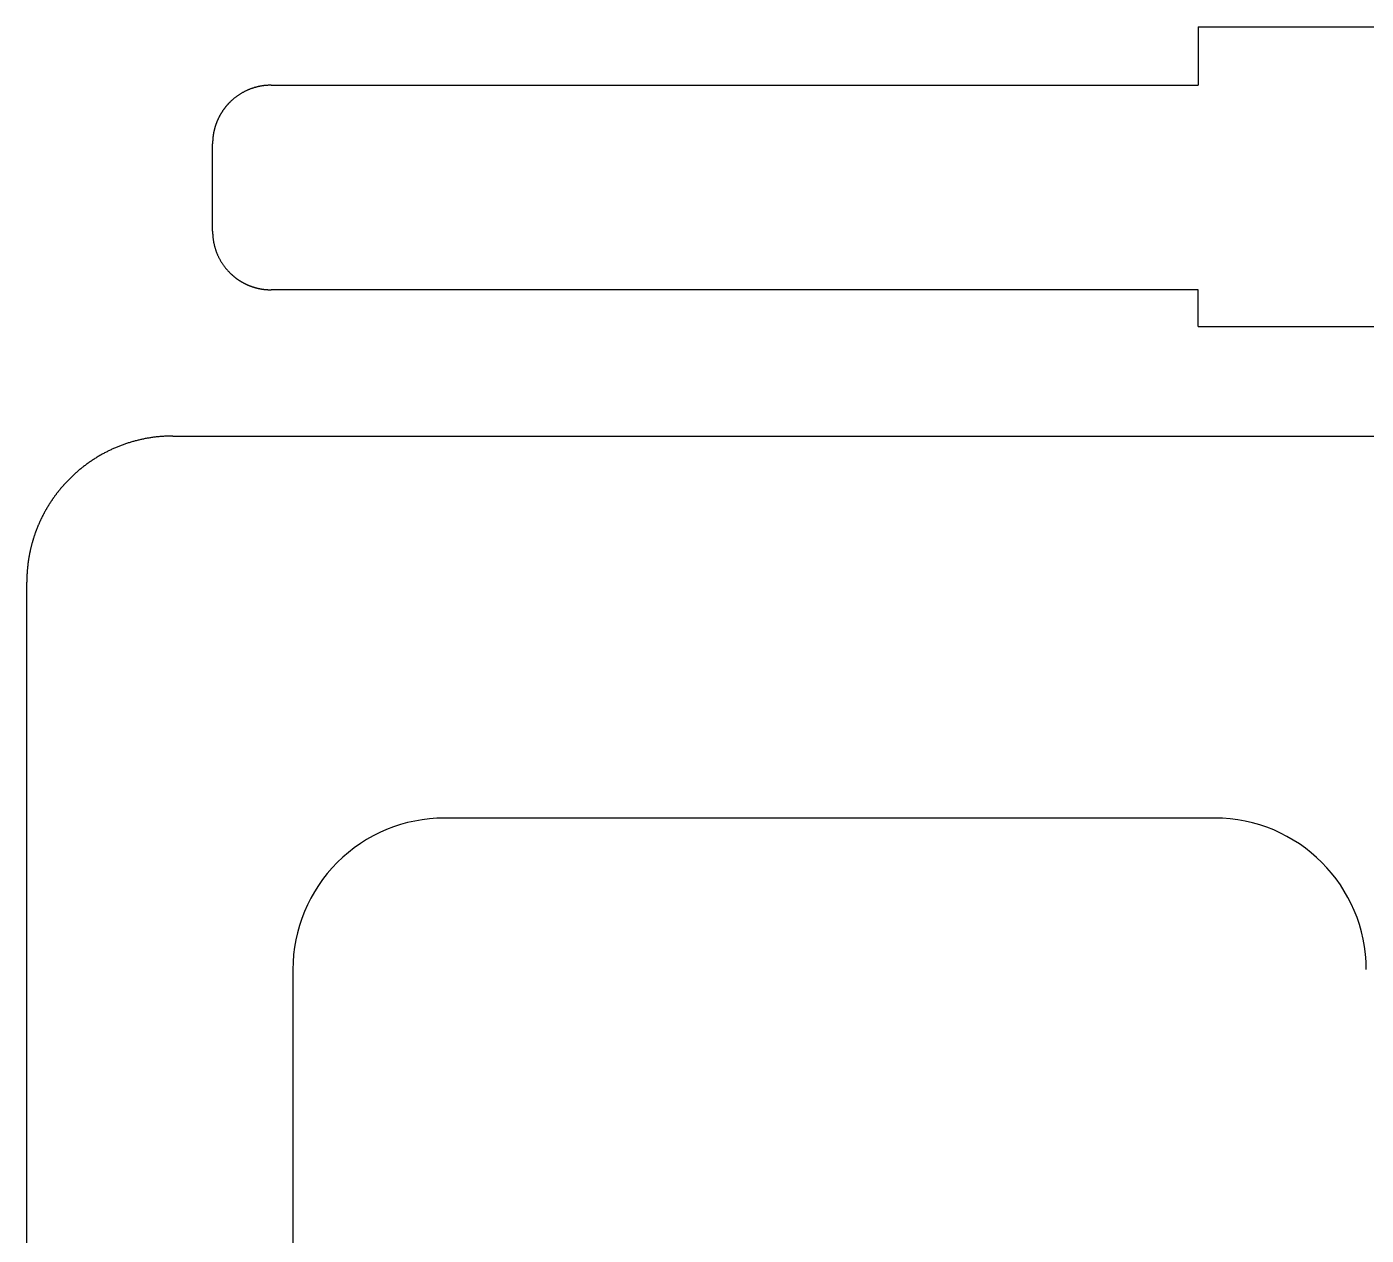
# Model space of a CAD drawing. Header units: millimetres. Extents: x -11 to 340, y -118 to 18.
# Drawn here: x -10.99 to 7.35, y 1.34 to 17.88 of the extents above; entities that cross this region are included whole.
import ezdxf

# ---------------------------------------------------------------- set-up
doc = ezdxf.new("R2010")
doc.units = ezdxf.units.MM
doc.header["$MEASUREMENT"] = 0
doc.layers.add('BLACK', color=7, linetype='CONTINUOUS')

msp = doc.modelspace()

# ---------------------------------------------------------------- linework, layer by layer
at = {"layer": 'BLACK', "linetype": 'Continuous'}
for p, q in [((5.05, 17.882529), (5.05, 17.082529)), ((5.05, 17.882529), (35.05, 17.882529)), ((-7.832644, 17.061585), (-7.840394, 17.059734)), ((-7.824875, 17.063358), (-7.832644, 17.061585)), ((-7.817087, 17.065054), (-7.824875, 17.063358)), ((-7.80928, 17.066672), (-7.817087, 17.065054)), ((-7.801455, 17.068212), (-7.80928, 17.066672)), ((-7.793612, 17.069674), (-7.801455, 17.068212)), ((-7.785753, 17.071058), (-7.793612, 17.069674)), ((-7.777877, 17.072364), (-7.785753, 17.071058)), ((-7.769985, 17.073591), (-7.777877, 17.072364)), ((-7.762078, 17.07474), (-7.769985, 17.073591)), ((-7.754155, 17.07581), (-7.762078, 17.07474)), ((-7.746218, 17.076802), (-7.754155, 17.07581)), ((-7.738267, 17.077715), (-7.746218, 17.076802)), ((-7.730303, 17.078549), (-7.738267, 17.077715)), ((-7.722325, 17.079304), (-7.730303, 17.078549)), ((-7.714334, 17.07998), (-7.722325, 17.079304)), ((-7.706331, 17.080576), (-7.714334, 17.07998)), ((-7.698316, 17.081094), (-7.706331, 17.080576)), ((-7.69029, 17.081532), (-7.698316, 17.081094)), ((-7.682253, 17.081891), (-7.69029, 17.081532)), ((-7.674204, 17.08217), (-7.682253, 17.081891)), ((-7.666146, 17.082369), (-7.674204, 17.08217)), ((-7.658078, 17.082489), (-7.666146, 17.082369)), ((-7.65, 17.082529), (-7.658078, 17.082489)), ((-7.65, 17.082529), (5.05, 17.082529)), ((-8.183166, 16.878974), (-8.189119, 16.873595)), ((-8.17716, 16.884292), (-8.183166, 16.878974)), ((-8.171102, 16.889551), (-8.17716, 16.884292)), ((-8.164993, 16.894747), (-8.171102, 16.889551)), ((-8.158832, 16.899882), (-8.164993, 16.894747)), ((-8.152622, 16.904955), (-8.158832, 16.899882)), ((-8.146362, 16.909965), (-8.152622, 16.904955)), ((-8.140054, 16.914911), (-8.146362, 16.909965)), ((-8.133698, 16.919793), (-8.140054, 16.914911)), ((-8.127294, 16.924611), (-8.133698, 16.919793)), ((-8.120844, 16.929364), (-8.127294, 16.924611)), ((-8.114347, 16.934051), (-8.120844, 16.929364)), ((-8.107806, 16.938673), (-8.114347, 16.934051)), ((-8.10122, 16.943227), (-8.107806, 16.938673)), ((-8.094591, 16.947715), (-8.10122, 16.943227)), ((-8.087918, 16.952136), (-8.094591, 16.947715)), ((-8.081203, 16.956489), (-8.087918, 16.952136)), ((-8.074447, 16.960773), (-8.081203, 16.956489)), ((-8.067649, 16.964989), (-8.074447, 16.960773)), ((-8.060812, 16.969135), (-8.067649, 16.964989)), ((-8.053935, 16.973212), (-8.060812, 16.969135)), ((-8.047019, 16.977219), (-8.053935, 16.973212)), ((-8.040065, 16.981156), (-8.047019, 16.977219)), ((-8.033073, 16.985022), (-8.040065, 16.981156)), ((-8.026045, 16.988817), (-8.033073, 16.985022)), ((-8.018981, 16.992541), (-8.026045, 16.988817)), ((-8.011882, 16.996192), (-8.018981, 16.992541)), ((-8.004748, 16.999772), (-8.011882, 16.996192)), ((-7.99758, 17.00328), (-8.004748, 16.999772)), ((-7.990379, 17.006714), (-7.99758, 17.00328)), ((-7.983146, 17.010076), (-7.990379, 17.006714)), ((-7.975881, 17.013364), (-7.983146, 17.010076)), ((-7.968584, 17.016579), (-7.975881, 17.013364)), ((-7.961257, 17.01972), (-7.968584, 17.016579)), ((-7.9539, 17.022786), (-7.961257, 17.01972)), ((-7.946514, 17.025779), (-7.9539, 17.022786)), ((-7.939099, 17.028696), (-7.946514, 17.025779)), ((-7.931657, 17.031539), (-7.939099, 17.028696)), ((-7.924187, 17.034307), (-7.931657, 17.031539)), ((-7.91669, 17.036999), (-7.924187, 17.034307)), ((-7.909168, 17.039616), (-7.91669, 17.036999)), ((-7.90162, 17.042157), (-7.909168, 17.039616)), ((-7.894047, 17.044622), (-7.90162, 17.042157)), ((-7.88645, 17.047011), (-7.894047, 17.044622)), ((-7.87883, 17.049323), (-7.88645, 17.047011)), ((-7.871186, 17.051559), (-7.87883, 17.049323)), ((-7.86352, 17.053718), (-7.871186, 17.051559)), ((-7.855833, 17.055801), (-7.86352, 17.053718)), ((-7.848124, 17.057806), (-7.855833, 17.055801)), ((-7.840394, 17.059734), (-7.848124, 17.057806)), ((-8.335992, 16.694364), (-8.338045, 16.690931)), ((-8.33392, 16.697788), (-8.335992, 16.694364)), ((-8.331832, 16.7012), (-8.33392, 16.697788)), ((-8.329726, 16.704604), (-8.331832, 16.7012)), ((-8.327603, 16.707996), (-8.329726, 16.704604)), ((-8.325462, 16.711379), (-8.327603, 16.707996)), ((-8.323305, 16.714751), (-8.325462, 16.711379)), ((-8.321131, 16.718113), (-8.323305, 16.714751)), ((-8.31894, 16.721464), (-8.321131, 16.718113)), ((-8.316731, 16.724805), (-8.31894, 16.721464)), ((-8.314506, 16.728134), (-8.316731, 16.724805)), ((-8.312264, 16.731453), (-8.314506, 16.728134)), ((-8.310006, 16.73476), (-8.312264, 16.731453)), ((-8.30773, 16.738058), (-8.310006, 16.73476)), ((-8.305438, 16.741343), (-8.30773, 16.738058)), ((-8.303129, 16.744618), (-8.305438, 16.741343)), ((-8.300804, 16.747881), (-8.303129, 16.744618)), ((-8.298462, 16.751133), (-8.300804, 16.747881)), ((-8.296104, 16.754373), (-8.298462, 16.751133)), ((-8.29373, 16.757602), (-8.296104, 16.754373)), ((-8.291339, 16.760819), (-8.29373, 16.757602)), ((-8.288932, 16.764025), (-8.291339, 16.760819)), ((-8.286509, 16.767218), (-8.288932, 16.764025)), ((-8.28407, 16.7704), (-8.286509, 16.767218)), ((-8.281615, 16.773569), (-8.28407, 16.7704)), ((-8.279144, 16.776727), (-8.281615, 16.773569)), ((-8.276657, 16.779873), (-8.279144, 16.776727)), ((-8.274154, 16.783006), (-8.276657, 16.779873)), ((-8.271636, 16.786127), (-8.274154, 16.783006)), ((-8.269101, 16.789235), (-8.271636, 16.786127)), ((-8.266552, 16.792331), (-8.269101, 16.789235)), ((-8.263986, 16.795415), (-8.266552, 16.792331)), ((-8.261406, 16.798485), (-8.263986, 16.795415)), ((-8.258809, 16.801543), (-8.261406, 16.798485)), ((-8.256198, 16.804588), (-8.258809, 16.801543)), ((-8.253571, 16.80762), (-8.256198, 16.804588)), ((-8.250929, 16.810639), (-8.253571, 16.80762)), ((-8.248272, 16.813645), (-8.250929, 16.810639)), ((-8.2456, 16.816638), (-8.248272, 16.813645)), ((-8.242913, 16.819617), (-8.2456, 16.816638)), ((-8.240211, 16.822583), (-8.242913, 16.819617)), ((-8.237494, 16.825536), (-8.240211, 16.822583)), ((-8.234763, 16.828475), (-8.237494, 16.825536)), ((-8.232016, 16.831401), (-8.234763, 16.828475)), ((-8.229256, 16.834312), (-8.232016, 16.831401)), ((-8.22648, 16.83721), (-8.229256, 16.834312)), ((-8.223691, 16.840095), (-8.22648, 16.83721)), ((-8.220887, 16.842965), (-8.223691, 16.840095)), ((-8.218069, 16.845821), (-8.220887, 16.842965)), ((-8.21239, 16.851491), (-8.218069, 16.845821)), ((-8.206654, 16.857104), (-8.21239, 16.851491)), ((-8.200864, 16.86266), (-8.206654, 16.857104)), ((-8.195018, 16.868157), (-8.200864, 16.86266)), ((-8.189119, 16.873595), (-8.195018, 16.868157)), ((-8.416509, 16.512314), (-8.417642, 16.508493)), ((-8.415356, 16.516131), (-8.416509, 16.512314)), ((-8.414184, 16.51994), (-8.415356, 16.516131)), ((-8.412993, 16.523746), (-8.414184, 16.51994)), ((-8.411783, 16.527543), (-8.412993, 16.523746)), ((-8.410553, 16.531336), (-8.411783, 16.527543)), ((-8.409305, 16.535121), (-8.410553, 16.531336)), ((-8.408038, 16.538902), (-8.409305, 16.535121)), ((-8.406752, 16.542674), (-8.408038, 16.538902)), ((-8.405446, 16.546442), (-8.406752, 16.542674)), ((-8.404122, 16.550201), (-8.405446, 16.546442)), ((-8.402779, 16.553956), (-8.404122, 16.550201)), ((-8.401417, 16.557703), (-8.402779, 16.553956)), ((-8.400036, 16.561444), (-8.401417, 16.557703)), ((-8.398636, 16.565177), (-8.400036, 16.561444)), ((-8.397218, 16.568905), (-8.398636, 16.565177)), ((-8.395781, 16.572624), (-8.397218, 16.568905)), ((-8.394324, 16.576338), (-8.395781, 16.572624)), ((-8.39285, 16.580042), (-8.394324, 16.576338)), ((-8.391356, 16.583742), (-8.39285, 16.580042)), ((-8.389844, 16.587432), (-8.391356, 16.583742)), ((-8.388313, 16.591117), (-8.389844, 16.587432)), ((-8.386764, 16.594793), (-8.388313, 16.591117)), ((-8.385196, 16.598462), (-8.386764, 16.594793)), ((-8.38361, 16.602123), (-8.385196, 16.598462)), ((-8.382005, 16.605777), (-8.38361, 16.602123)), ((-8.380382, 16.609422), (-8.382005, 16.605777)), ((-8.37874, 16.613061), (-8.380382, 16.609422)), ((-8.37708, 16.61669), (-8.37874, 16.613061)), ((-8.375402, 16.620313), (-8.37708, 16.61669)), ((-8.373705, 16.623926), (-8.375402, 16.620313)), ((-8.37199, 16.627532), (-8.373705, 16.623926)), ((-8.370257, 16.631129), (-8.37199, 16.627532)), ((-8.368505, 16.634719), (-8.370257, 16.631129)), ((-8.366736, 16.638298), (-8.368505, 16.634719)), ((-8.364948, 16.641871), (-8.366736, 16.638298)), ((-8.363143, 16.645434), (-8.364948, 16.641871)), ((-8.361319, 16.648989), (-8.363143, 16.645434)), ((-8.359478, 16.652534), (-8.361319, 16.648989)), ((-8.357618, 16.656071), (-8.359478, 16.652534)), ((-8.355741, 16.659599), (-8.357618, 16.656071)), ((-8.353845, 16.663118), (-8.355741, 16.659599)), ((-8.351932, 16.666627), (-8.353845, 16.663118)), ((-8.350001, 16.670128), (-8.351932, 16.666627)), ((-8.348052, 16.673619), (-8.350001, 16.670128)), ((-8.346086, 16.677101), (-8.348052, 16.673619)), ((-8.344102, 16.680572), (-8.346086, 16.677101)), ((-8.3421, 16.684036), (-8.344102, 16.680572)), ((-8.340082, 16.687488), (-8.3421, 16.684036)), ((-8.338045, 16.690931), (-8.340082, 16.687488)), ((-8.448751, 16.327611), (-8.448964, 16.32359)), ((-8.448518, 16.331625), (-8.448751, 16.327611)), ((-8.448265, 16.33564), (-8.448518, 16.331625)), ((-8.447992, 16.339649), (-8.448265, 16.33564)), ((-8.447699, 16.343657), (-8.447992, 16.339649)), ((-8.447387, 16.34766), (-8.447699, 16.343657)), ((-8.447054, 16.351663), (-8.447387, 16.34766)), ((-8.446702, 16.35566), (-8.447054, 16.351663)), ((-8.44633, 16.359656), (-8.446702, 16.35566)), ((-8.445938, 16.363646), (-8.44633, 16.359656)), ((-8.445526, 16.367635), (-8.445938, 16.363646)), ((-8.445095, 16.371619), (-8.445526, 16.367635)), ((-8.444644, 16.375602), (-8.445095, 16.371619)), ((-8.444173, 16.379578), (-8.444644, 16.375602)), ((-8.443682, 16.383554), (-8.444173, 16.379578)), ((-8.443172, 16.387524), (-8.443682, 16.383554)), ((-8.442642, 16.391492), (-8.443172, 16.387524)), ((-8.442092, 16.395454), (-8.442642, 16.391492)), ((-8.441522, 16.399415), (-8.442092, 16.395454)), ((-8.440933, 16.40337), (-8.441522, 16.399415)), ((-8.440324, 16.407323), (-8.440933, 16.40337)), ((-8.439696, 16.41127), (-8.440324, 16.407323)), ((-8.439047, 16.415215), (-8.439696, 16.41127)), ((-8.43838, 16.419153), (-8.439047, 16.415215)), ((-8.437692, 16.42309), (-8.43838, 16.419153)), ((-8.436985, 16.427021), (-8.437692, 16.42309)), ((-8.436258, 16.430949), (-8.436985, 16.427021)), ((-8.435513, 16.434871), (-8.436258, 16.430949)), ((-8.434747, 16.43879), (-8.435513, 16.434871)), ((-8.433962, 16.442703), (-8.434747, 16.43879)), ((-8.433157, 16.446614), (-8.433962, 16.442703)), ((-8.432333, 16.450518), (-8.433157, 16.446614)), ((-8.431489, 16.454419), (-8.432333, 16.450518)), ((-8.430626, 16.458313), (-8.431489, 16.454419)), ((-8.429743, 16.462205), (-8.430626, 16.458313)), ((-8.428841, 16.46609), (-8.429743, 16.462205)), ((-8.42792, 16.469972), (-8.428841, 16.46609)), ((-8.426979, 16.473846), (-8.42792, 16.469972)), ((-8.426019, 16.477718), (-8.426979, 16.473846)), ((-8.425039, 16.481583), (-8.426019, 16.477718)), ((-8.42404, 16.485444), (-8.425039, 16.481583)), ((-8.423022, 16.489298), (-8.42404, 16.485444)), ((-8.421985, 16.493149), (-8.423022, 16.489298)), ((-8.420928, 16.496992), (-8.421985, 16.493149)), ((-8.419852, 16.500832), (-8.420928, 16.496992)), ((-8.418757, 16.504664), (-8.419852, 16.500832)), ((-8.417642, 16.508493), (-8.418757, 16.504664)), ((-8.449986, 16.287302), (-8.45, 16.283257)), ((-8.45, 16.283257), (-8.45, 16.282529)), ((-8.45, 15.082529), (-8.45, 16.282529)), ((-8.449952, 16.291343), (-8.449986, 16.287302)), ((-8.449899, 16.295384), (-8.449952, 16.291343)), ((-8.449825, 16.29942), (-8.449899, 16.295384)), ((-8.449732, 16.303456), (-8.449825, 16.29942)), ((-8.449618, 16.307487), (-8.449732, 16.303456)), ((-8.449485, 16.311518), (-8.449618, 16.307487)), ((-8.449331, 16.315544), (-8.449485, 16.311518)), ((-8.449158, 16.31957), (-8.449331, 16.315544)), ((-8.448964, 16.32359), (-8.449158, 16.31957)), ((-8.45, 15.082529), (-8.44996, 15.074451)), ((-8.44996, 15.074451), (-8.44984, 15.066383)), ((-8.44984, 15.066383), (-8.449641, 15.058325)), ((-8.449641, 15.058325), (-8.449362, 15.050276)), ((-8.449362, 15.050276), (-8.449003, 15.042239)), ((-8.449003, 15.042239), (-8.448565, 15.034213)), ((-8.448565, 15.034213), (-8.448047, 15.026198)), ((-8.448047, 15.026198), (-8.447451, 15.018195)), ((-8.447451, 15.018195), (-8.446775, 15.010204)), ((-8.446775, 15.010204), (-8.44602, 15.002226)), ((-8.44602, 15.002226), (-8.445186, 14.994262)), ((-8.445186, 14.994262), (-8.444273, 14.986311)), ((-8.444273, 14.986311), (-8.443281, 14.978374)), ((-8.443281, 14.978374), (-8.442211, 14.970451)), ((-8.442211, 14.970451), (-8.441062, 14.962544)), ((-8.441062, 14.962544), (-8.439835, 14.954652)), ((-8.439835, 14.954652), (-8.438529, 14.946776)), ((-8.438529, 14.946776), (-8.437145, 14.938917)), ((-8.437145, 14.938917), (-8.435683, 14.931074)), ((-8.435683, 14.931074), (-8.434143, 14.923249)), ((-8.434143, 14.923249), (-8.432525, 14.915442)), ((-8.432525, 14.915442), (-8.430829, 14.907654)), ((-8.430829, 14.907654), (-8.429056, 14.899884)), ((-8.429056, 14.899884), (-8.427205, 14.892135)), ((-8.427205, 14.892135), (-8.425277, 14.884405)), ((-8.425277, 14.884405), (-8.423272, 14.876696)), ((-8.423272, 14.876696), (-8.421189, 14.869008)), ((-8.421189, 14.869008), (-8.41903, 14.861343)), ((-8.41903, 14.861343), (-8.416794, 14.853699)), ((-8.416794, 14.853699), (-8.414482, 14.846079)), ((-8.414482, 14.846079), (-8.412093, 14.838482)), ((-8.412093, 14.838482), (-8.409628, 14.830909)), ((-8.409628, 14.830909), (-8.407087, 14.823361)), ((-8.407087, 14.823361), (-8.40447, 14.815839)), ((-8.40447, 14.815839), (-8.401778, 14.808342)), ((-8.401778, 14.808342), (-8.39901, 14.800872)), ((-8.39901, 14.800872), (-8.396167, 14.79343)), ((-8.396167, 14.79343), (-8.39325, 14.786015)), ((-8.39325, 14.786015), (-8.390257, 14.778629)), ((-8.390257, 14.778629), (-8.387191, 14.771272)), ((-8.387191, 14.771272), (-8.38405, 14.763945)), ((-8.38405, 14.763945), (-8.380835, 14.756648)), ((-8.380835, 14.756648), (-8.377547, 14.749383)), ((-8.377547, 14.749383), (-8.374185, 14.74215)), ((-8.374185, 14.74215), (-8.370751, 14.734949)), ((-8.370751, 14.734949), (-8.367243, 14.727781)), ((-8.367243, 14.727781), (-8.363663, 14.720647)), ((-8.363663, 14.720647), (-8.360012, 14.713548)), ((-8.360012, 14.713548), (-8.356288, 14.706484)), ((-8.356288, 14.706484), (-8.352493, 14.699456)), ((-8.352493, 14.699456), (-8.348627, 14.692464)), ((-8.348627, 14.692464), (-8.34469, 14.68551)), ((-8.34469, 14.68551), (-8.340683, 14.678594)), ((-8.340683, 14.678594), (-8.336606, 14.671717)), ((-8.336606, 14.671717), (-8.33246, 14.66488)), ((-8.33246, 14.66488), (-8.328244, 14.658082)), ((-8.328244, 14.658082), (-8.32396, 14.651326)), ((-8.32396, 14.651326), (-8.319607, 14.644611)), ((-8.319607, 14.644611), (-8.315186, 14.637938)), ((-8.315186, 14.637938), (-8.310699, 14.631309)), ((-8.310699, 14.631309), (-8.306144, 14.624723)), ((-8.306144, 14.624723), (-8.301522, 14.618182)), ((-8.301522, 14.618182), (-8.296835, 14.611685)), ((-8.296835, 14.611685), (-8.292082, 14.605235)), ((-8.292082, 14.605235), (-8.287264, 14.598832)), ((-8.287264, 14.598832), (-8.282382, 14.592475)), ((-8.282382, 14.592475), (-8.277436, 14.586167)), ((-8.277436, 14.586167), (-8.272426, 14.579907)), ((-8.272426, 14.579907), (-8.267353, 14.573697)), ((-8.267353, 14.573697), (-8.262218, 14.567537)), ((-8.262218, 14.567537), (-8.257022, 14.561427)), ((-8.257022, 14.561427), (-8.251764, 14.555369)), ((-8.251764, 14.555369), (-8.246445, 14.549363)), ((-8.246445, 14.549363), (-8.241066, 14.54341)), ((-8.241066, 14.54341), (-8.235628, 14.537511)), ((-8.235628, 14.537511), (-8.230131, 14.531665)), ((-8.230131, 14.531665), (-8.224575, 14.525875)), ((-8.224575, 14.525875), (-8.218962, 14.52014)), ((-8.218962, 14.52014), (-8.213292, 14.514461)), ((-8.213292, 14.514461), (-8.210436, 14.511642)), ((-8.210436, 14.511642), (-8.207566, 14.508838)), ((-8.207566, 14.508838), (-8.204682, 14.506049)), ((-8.204682, 14.506049), (-8.201783, 14.503273)), ((-8.201783, 14.503273), (-8.198872, 14.500513)), ((-8.198872, 14.500513), (-8.195946, 14.497766)), ((-8.195946, 14.497766), (-8.193007, 14.495035)), ((-8.193007, 14.495035), (-8.190054, 14.492318)), ((-8.190054, 14.492318), (-8.187088, 14.489616)), ((-8.187088, 14.489616), (-8.184109, 14.486929)), ((-8.184109, 14.486929), (-8.181116, 14.484257)), ((-8.181116, 14.484257), (-8.17811, 14.4816)), ((-8.17811, 14.4816), (-8.175091, 14.478958)), ((-8.175091, 14.478958), (-8.172059, 14.476331)), ((-8.172059, 14.476331), (-8.169014, 14.47372)), ((-8.169014, 14.47372), (-8.165956, 14.471123)), ((-8.165956, 14.471123), (-8.162886, 14.468543)), ((-8.162886, 14.468543), (-8.159802, 14.465977)), ((-8.159802, 14.465977), (-8.156706, 14.463428)), ((-8.156706, 14.463428), (-8.153598, 14.460893)), ((-8.153598, 14.460893), (-8.150477, 14.458375)), ((-8.150477, 14.458375), (-8.147344, 14.455872)), ((-8.147344, 14.455872), (-8.144198, 14.453385)), ((-8.144198, 14.453385), (-8.141041, 14.450914)), ((-8.141041, 14.450914), (-8.137871, 14.448459)), ((-8.137871, 14.448459), (-8.134689, 14.44602)), ((-8.134689, 14.44602), (-8.131496, 14.443597)), ((-8.131496, 14.443597), (-8.12829, 14.44119)), ((-8.12829, 14.44119), (-8.125073, 14.438799)), ((-8.125073, 14.438799), (-8.121844, 14.436425)), ((-8.121844, 14.436425), (-8.118604, 14.434067)), ((-8.118604, 14.434067), (-8.115352, 14.431725)), ((-8.115352, 14.431725), (-8.112089, 14.4294)), ((-8.112089, 14.4294), (-8.108814, 14.427091)), ((-8.108814, 14.427091), (-8.105529, 14.424799)), ((-8.105529, 14.424799), (-8.102231, 14.422523)), ((-8.102231, 14.422523), (-8.098924, 14.420265)), ((-8.098924, 14.420265), (-8.095605, 14.418023)), ((-8.095605, 14.418023), (-8.092276, 14.415798)), ((-8.092276, 14.415798), (-8.088935, 14.413589)), ((-8.088935, 14.413589), (-8.085584, 14.411398)), ((-8.085584, 14.411398), (-8.082222, 14.409224)), ((-8.082222, 14.409224), (-8.07885, 14.407067)), ((-8.07885, 14.407067), (-8.075467, 14.404926)), ((-8.075467, 14.404926), (-8.072075, 14.402804)), ((-8.072075, 14.402804), (-8.068671, 14.400697)), ((-8.068671, 14.400697), (-8.065259, 14.398609)), ((-8.065259, 14.398609), (-8.061835, 14.396538)), ((-8.061835, 14.396538), (-8.058402, 14.394484)), ((-8.058402, 14.394484), (-8.054959, 14.392447)), ((-8.054959, 14.392447), (-8.051507, 14.390429)), ((-8.051507, 14.390429), (-8.048043, 14.388427)), ((-8.048043, 14.388427), (-8.044572, 14.386443)), ((-8.044572, 14.386443), (-8.04109, 14.384477)), ((-8.04109, 14.384477), (-8.037599, 14.382528)), ((-8.037599, 14.382528), (-8.034098, 14.380597)), ((-8.034098, 14.380597), (-8.030589, 14.378684)), ((-8.030589, 14.378684), (-8.02707, 14.376789)), ((-8.02707, 14.376789), (-8.023543, 14.374911)), ((-8.023543, 14.374911), (-8.020005, 14.373051)), ((-8.020005, 14.373051), (-8.01646, 14.37121)), ((-8.01646, 14.37121), (-8.012905, 14.369386)), ((-8.012905, 14.369386), (-8.009342, 14.367581)), ((-8.009342, 14.367581), (-8.005769, 14.365793)), ((-8.005769, 14.365793), (-8.00219, 14.364024)), ((-8.00219, 14.364024), (-7.9986, 14.362272)), ((-7.9986, 14.362272), (-7.995003, 14.360539)), ((-7.995003, 14.360539), (-7.991397, 14.358824)), ((-7.991397, 14.358824), (-7.987784, 14.357127)), ((-7.987784, 14.357127), (-7.984161, 14.355449)), ((-7.984161, 14.355449), (-7.980532, 14.353789)), ((-7.980532, 14.353789), (-7.976893, 14.352147)), ((-7.976893, 14.352147), (-7.973248, 14.350524)), ((-7.973248, 14.350524), (-7.969594, 14.348919)), ((-7.969594, 14.348919), (-7.965933, 14.347333)), ((-7.965933, 14.347333), (-7.962264, 14.345765)), ((-7.962264, 14.345765), (-7.958588, 14.344216)), ((-7.958588, 14.344216), (-7.954903, 14.342685)), ((-7.954903, 14.342685), (-7.951213, 14.341173)), ((-7.951213, 14.341173), (-7.947513, 14.339679)), ((-7.947513, 14.339679), (-7.943809, 14.338205)), ((-7.943809, 14.338205), (-7.940095, 14.336748)), ((-7.940095, 14.336748), (-7.936376, 14.335311)), ((-7.936376, 14.335311), (-7.932648, 14.333893)), ((-7.932648, 14.333893), (-7.928915, 14.332493)), ((-7.928915, 14.332493), (-7.925174, 14.331112)), ((-7.925174, 14.331112), (-7.921427, 14.32975)), ((-7.921427, 14.32975), (-7.917672, 14.328407)), ((-7.917672, 14.328407), (-7.913913, 14.327083)), ((-7.913913, 14.327083), (-7.910145, 14.325777)), ((-7.910145, 14.325777), (-7.906373, 14.324491)), ((-7.906373, 14.324491), (-7.902592, 14.323224)), ((-7.902592, 14.323224), (-7.898807, 14.321976)), ((-7.898807, 14.321976), (-7.895014, 14.320746)), ((-7.895014, 14.320746), (-7.891217, 14.319536)), ((-7.891217, 14.319536), (-7.887411, 14.318345)), ((-7.887411, 14.318345), (-7.883602, 14.317173)), ((-7.883602, 14.317173), (-7.879785, 14.31602)), ((-7.879785, 14.31602), (-7.875964, 14.314887)), ((-7.875964, 14.314887), (-7.872135, 14.313772)), ((-7.872135, 14.313772), (-7.868303, 14.312677)), ((-7.868303, 14.312677), (-7.864463, 14.311601)), ((-7.864463, 14.311601), (-7.86062, 14.310544)), ((-7.86062, 14.310544), (-7.856769, 14.309507)), ((-7.856769, 14.309507), (-7.852915, 14.308489)), ((-7.852915, 14.308489), (-7.849054, 14.30749)), ((-7.849054, 14.30749), (-7.845189, 14.30651)), ((-7.845189, 14.30651), (-7.841317, 14.30555)), ((-7.841317, 14.30555), (-7.837443, 14.304609)), ((-7.837443, 14.304609), (-7.833561, 14.303688)), ((-7.833561, 14.303688), (-7.829676, 14.302786)), ((-7.829676, 14.302786), (-7.825784, 14.301903)), ((-7.825784, 14.301903), (-7.82189, 14.30104)), ((-7.82189, 14.30104), (-7.817988, 14.300196)), ((-7.817988, 14.300196), (-7.814085, 14.299372)), ((-7.814085, 14.299372), (-7.810174, 14.298567)), ((-7.810174, 14.298567), (-7.806261, 14.297782)), ((-7.806261, 14.297782), (-7.802342, 14.297016)), ((-7.802342, 14.297016), (-7.79842, 14.296271)), ((-7.79842, 14.296271), (-7.794492, 14.295544)), ((-7.794492, 14.295544), (-7.790561, 14.294837)), ((-7.790561, 14.294837), (-7.786624, 14.294149)), ((-7.786624, 14.294149), (-7.782686, 14.293482)), ((-7.782686, 14.293482), (-7.778741, 14.292833)), ((-7.778741, 14.292833), (-7.774794, 14.292205)), ((-7.774794, 14.292205), (-7.770841, 14.291596)), ((-7.770841, 14.291596), (-7.766886, 14.291007)), ((-7.766886, 14.291007), (-7.762925, 14.290437)), ((-7.762925, 14.290437), (-7.758963, 14.289887)), ((-7.758963, 14.289887), (-7.754995, 14.289357)), ((-7.754995, 14.289357), (-7.751025, 14.288847)), ((-7.751025, 14.288847), (-7.747049, 14.288356)), ((-7.747049, 14.288356), (-7.743073, 14.287885)), ((-7.743073, 14.287885), (-7.73909, 14.287434)), ((-7.73909, 14.287434), (-7.735106, 14.287003)), ((-7.735106, 14.287003), (-7.731117, 14.286591)), ((-7.731117, 14.286591), (-7.727127, 14.286199)), ((-7.727127, 14.286199), (-7.723131, 14.285827)), ((-7.723131, 14.285827), (-7.719134, 14.285475)), ((-7.719134, 14.285475), (-7.715131, 14.285142)), ((-7.715131, 14.285142), (-7.711128, 14.28483)), ((-7.711128, 14.28483), (-7.70712, 14.284537)), ((-7.70712, 14.284537), (-7.703111, 14.284264)), ((-7.703111, 14.284264), (-7.699096, 14.284011)), ((-7.699096, 14.284011), (-7.695081, 14.283778)), ((-7.695081, 14.283778), (-7.691061, 14.283565)), ((-7.691061, 14.283565), (-7.687041, 14.283371)), ((-7.687041, 14.283371), (-7.683015, 14.283198)), ((-7.683015, 14.283198), (-7.678989, 14.283044)), ((-7.678989, 14.283044), (-7.674958, 14.282911)), ((-7.674958, 14.282911), (-7.670927, 14.282797)), ((-7.670927, 14.282797), (-7.666891, 14.282704)), ((-7.666891, 14.282704), (-7.662855, 14.28263)), ((-7.662855, 14.28263), (-7.658814, 14.282577)), ((-7.658814, 14.282577), (-7.654773, 14.282543)), ((-7.654773, 14.282543), (-7.650728, 14.282529)), ((-7.650728, 14.282529), (-7.65, 14.282529)), ((5.05, 14.282529), (-7.65, 14.282529)), ((5.05, 13.78), (5.05, 14.282529)), ((5.05, 13.78), (11.8, 13.78)), ((-9.805168, 12.109106), (-9.816679, 12.103956)), ((-9.793626, 12.114182), (-9.805168, 12.109106)), ((-9.782053, 12.119185), (-9.793626, 12.114182)), ((-9.77045, 12.124113), (-9.782053, 12.119185)), ((-9.758817, 12.128967), (-9.77045, 12.124113)), ((-9.747155, 12.133747), (-9.758817, 12.128967)), ((-9.735464, 12.138452), (-9.747155, 12.133747)), ((-9.723744, 12.143083), (-9.735464, 12.138452)), ((-9.711996, 12.147639), (-9.723744, 12.143083)), ((-9.700221, 12.152119), (-9.711996, 12.147639)), ((-9.688418, 12.156525), (-9.700221, 12.152119)), ((-9.676588, 12.160855), (-9.688418, 12.156525)), ((-9.664731, 12.16511), (-9.676588, 12.160855)), ((-9.652849, 12.16929), (-9.664731, 12.16511)), ((-9.64094, 12.173393), (-9.652849, 12.16929)), ((-9.629007, 12.177421), (-9.64094, 12.173393)), ((-9.617048, 12.181373), (-9.629007, 12.177421)), ((-9.605065, 12.185249), (-9.617048, 12.181373)), ((-9.593058, 12.189049), (-9.605065, 12.185249)), ((-9.581026, 12.192772), (-9.593058, 12.189049)), ((-9.568972, 12.196419), (-9.581026, 12.192772)), ((-9.556894, 12.199989), (-9.568972, 12.196419)), ((-9.544793, 12.203483), (-9.556894, 12.199989)), ((-9.532671, 12.2069), (-9.544793, 12.203483)), ((-9.520526, 12.21024), (-9.532671, 12.2069)), ((-9.50836, 12.213503), (-9.520526, 12.21024)), ((-9.496172, 12.216689), (-9.50836, 12.213503)), ((-9.483964, 12.219798), (-9.496172, 12.216689)), ((-9.471734, 12.22283), (-9.483964, 12.219798)), ((-9.459485, 12.225784), (-9.471734, 12.22283)), ((-9.447216, 12.228661), (-9.459485, 12.225784)), ((-9.434928, 12.23146), (-9.447216, 12.228661)), ((-9.42262, 12.234182), (-9.434928, 12.23146)), ((-9.410294, 12.236826), (-9.42262, 12.234182)), ((-9.397949, 12.239392), (-9.410294, 12.236826)), ((-9.385586, 12.24188), (-9.397949, 12.239392)), ((-9.373205, 12.24429), (-9.385586, 12.24188)), ((-9.360806, 12.246623), (-9.373205, 12.24429)), ((-9.348391, 12.248877), (-9.360806, 12.246623)), ((-9.335958, 12.251053), (-9.348391, 12.248877)), ((-9.323509, 12.25315), (-9.335958, 12.251053)), ((-9.311044, 12.25517), (-9.323509, 12.25315)), ((-9.298563, 12.257111), (-9.311044, 12.25517)), ((-9.286067, 12.258973), (-9.298563, 12.257111)), ((-9.273555, 12.260757), (-9.286067, 12.258973)), ((-9.261028, 12.262462), (-9.273555, 12.260757)), ((-9.248486, 12.264089), (-9.261028, 12.262462)), ((-9.23593, 12.265637), (-9.248486, 12.264089)), ((-9.22336, 12.267106), (-9.23593, 12.265637)), ((-9.210776, 12.268496), (-9.22336, 12.267106)), ((-9.198179, 12.269807), (-9.210776, 12.268496)), ((-9.185568, 12.271039), (-9.198179, 12.269807)), ((-9.172944, 12.272192), (-9.185568, 12.271039)), ((-9.160308, 12.273266), (-9.172944, 12.272192)), ((-9.147659, 12.274261), (-9.160308, 12.273266)), ((-9.134998, 12.275176), (-9.147659, 12.274261)), ((-9.122325, 12.276013), (-9.134998, 12.275176)), ((-9.109641, 12.276769), (-9.122325, 12.276013)), ((-9.096945, 12.277447), (-9.109641, 12.276769)), ((-9.084238, 12.278045), (-9.096945, 12.277447)), ((-9.07152, 12.278563), (-9.084238, 12.278045)), ((-9.058792, 12.279002), (-9.07152, 12.278563)), ((-9.046053, 12.279361), (-9.058792, 12.279002)), ((-9.033304, 12.279641), (-9.046053, 12.279361)), ((-9.020546, 12.27984), (-9.033304, 12.279641)), ((-9.007778, 12.27996), (-9.020546, 12.27984)), ((-8.995, 12.28), (-9.007778, 12.27996)), ((-8.995, 12.28), (11.8, 12.28)), ((-10.124618, 11.930673), (-10.135039, 11.92348)), ((-10.114154, 11.937799), (-10.124618, 11.930673)), ((-10.103647, 11.944858), (-10.114154, 11.937799)), ((-10.093096, 11.95185), (-10.103647, 11.944858)), ((-10.082503, 11.958774), (-10.093096, 11.95185)), ((-10.071868, 11.96563), (-10.082503, 11.958774)), ((-10.061191, 11.972417), (-10.071868, 11.96563)), ((-10.050473, 11.979136), (-10.061191, 11.972417)), ((-10.039715, 11.985787), (-10.050473, 11.979136)), ((-10.028916, 11.992368), (-10.039715, 11.985787)), ((-10.018077, 11.998879), (-10.028916, 11.992368)), ((-10.007199, 12.005321), (-10.018077, 11.998879)), ((-9.996282, 12.011693), (-10.007199, 12.005321)), ((-9.985326, 12.017995), (-9.996282, 12.011693)), ((-9.974333, 12.024227), (-9.985326, 12.017995)), ((-9.963302, 12.030388), (-9.974333, 12.024227)), ((-9.952234, 12.036478), (-9.963302, 12.030388)), ((-9.941129, 12.042498), (-9.952234, 12.036478)), ((-9.929988, 12.048445), (-9.941129, 12.042498)), ((-9.918811, 12.054322), (-9.929988, 12.048445)), ((-9.907598, 12.060126), (-9.918811, 12.054322)), ((-9.896351, 12.065859), (-9.907598, 12.060126)), ((-9.885069, 12.07152), (-9.896351, 12.065859)), ((-9.873754, 12.077108), (-9.885069, 12.07152)), ((-9.862404, 12.082623), (-9.873754, 12.077108)), ((-9.851022, 12.088066), (-9.862404, 12.082623)), ((-9.839606, 12.093436), (-9.851022, 12.088066)), ((-9.828158, 12.098733), (-9.839606, 12.093436)), ((-9.816679, 12.103956), (-9.828158, 12.098733)), ((-10.352286, 11.74895), (-10.361575, 11.740308)), ((-10.342943, 11.757532), (-10.352286, 11.74895)), ((-10.333547, 11.766055), (-10.342943, 11.757532)), ((-10.324097, 11.774519), (-10.333547, 11.766055)), ((-10.314594, 11.782922), (-10.324097, 11.774519)), ((-10.30504, 11.791264), (-10.314594, 11.782922)), ((-10.295433, 11.799546), (-10.30504, 11.791264)), ((-10.285776, 11.807766), (-10.295433, 11.799546)), ((-10.276067, 11.815925), (-10.285776, 11.807766)), ((-10.266307, 11.824022), (-10.276067, 11.815925)), ((-10.256498, 11.832056), (-10.266307, 11.824022)), ((-10.246639, 11.840028), (-10.256498, 11.832056)), ((-10.236731, 11.847936), (-10.246639, 11.840028)), ((-10.226774, 11.855781), (-10.236731, 11.847936)), ((-10.216768, 11.863562), (-10.226774, 11.855781)), ((-10.206715, 11.87128), (-10.216768, 11.863562)), ((-10.196614, 11.878933), (-10.206715, 11.87128)), ((-10.186467, 11.886521), (-10.196614, 11.878933)), ((-10.176272, 11.894044), (-10.186467, 11.886521)), ((-10.166032, 11.901502), (-10.176272, 11.894044)), ((-10.155746, 11.908894), (-10.166032, 11.901502)), ((-10.145415, 11.91622), (-10.155746, 11.908894)), ((-10.135039, 11.92348), (-10.145415, 11.91622)), ((-10.531348, 11.56056), (-10.535403, 11.555684)), ((-10.527277, 11.565423), (-10.531348, 11.56056)), ((-10.523191, 11.570273), (-10.527277, 11.565423)), ((-10.51909, 11.57511), (-10.523191, 11.570273)), ((-10.514973, 11.579935), (-10.51909, 11.57511)), ((-10.510841, 11.584747), (-10.514973, 11.579935)), ((-10.506693, 11.589546), (-10.510841, 11.584747)), ((-10.502531, 11.594331), (-10.506693, 11.589546)), ((-10.498353, 11.599104), (-10.502531, 11.594331)), ((-10.49416, 11.603864), (-10.498353, 11.599104)), ((-10.489952, 11.60861), (-10.49416, 11.603864)), ((-10.485729, 11.613344), (-10.489952, 11.60861)), ((-10.48149, 11.618064), (-10.485729, 11.613344)), ((-10.477237, 11.62277), (-10.48149, 11.618064)), ((-10.472969, 11.627464), (-10.477237, 11.62277)), ((-10.468687, 11.632144), (-10.472969, 11.627464)), ((-10.464389, 11.636811), (-10.468687, 11.632144)), ((-10.460077, 11.641463), (-10.464389, 11.636811)), ((-10.45575, 11.646103), (-10.460077, 11.641463)), ((-10.451408, 11.650729), (-10.45575, 11.646103)), ((-10.447052, 11.655341), (-10.451408, 11.650729)), ((-10.442681, 11.65994), (-10.447052, 11.655341)), ((-10.438296, 11.664524), (-10.442681, 11.65994)), ((-10.433896, 11.669095), (-10.438296, 11.664524)), ((-10.429482, 11.673652), (-10.433896, 11.669095)), ((-10.425054, 11.678195), (-10.429482, 11.673652)), ((-10.420611, 11.682724), (-10.425054, 11.678195)), ((-10.416154, 11.687239), (-10.420611, 11.682724)), ((-10.411682, 11.69174), (-10.416154, 11.687239)), ((-10.407197, 11.696227), (-10.411682, 11.69174)), ((-10.398184, 11.705158), (-10.407197, 11.696227)), ((-10.389115, 11.714032), (-10.398184, 11.705158)), ((-10.37999, 11.722849), (-10.389115, 11.714032)), ((-10.37081, 11.731608), (-10.37999, 11.722849)), ((-10.361575, 11.740308), (-10.37081, 11.731608)), ((-10.667247, 11.377492), (-10.670718, 11.372197)), ((-10.663761, 11.382775), (-10.667247, 11.377492)), ((-10.660257, 11.388049), (-10.663761, 11.382775)), ((-10.656737, 11.393311), (-10.660257, 11.388049)), ((-10.653199, 11.398563), (-10.656737, 11.393311)), ((-10.649645, 11.403803), (-10.653199, 11.398563)), ((-10.646074, 11.409033), (-10.649645, 11.403803)), ((-10.642487, 11.414252), (-10.646074, 11.409033)), ((-10.638882, 11.41946), (-10.642487, 11.414252)), ((-10.635261, 11.424656), (-10.638882, 11.41946)), ((-10.631623, 11.429842), (-10.635261, 11.424656)), ((-10.62797, 11.435015), (-10.631623, 11.429842)), ((-10.624299, 11.440179), (-10.62797, 11.435015)), ((-10.620612, 11.44533), (-10.624299, 11.440179)), ((-10.616908, 11.45047), (-10.620612, 11.44533)), ((-10.613188, 11.455599), (-10.616908, 11.45047)), ((-10.609451, 11.460716), (-10.613188, 11.455599)), ((-10.605699, 11.465822), (-10.609451, 11.460716)), ((-10.60193, 11.470916), (-10.605699, 11.465822)), ((-10.598145, 11.475998), (-10.60193, 11.470916)), ((-10.594343, 11.481069), (-10.598145, 11.475998)), ((-10.590525, 11.486128), (-10.594343, 11.481069)), ((-10.586691, 11.491175), (-10.590525, 11.486128)), ((-10.582842, 11.49621), (-10.586691, 11.491175)), ((-10.578976, 11.501233), (-10.582842, 11.49621)), ((-10.575094, 11.506244), (-10.578976, 11.501233)), ((-10.571196, 11.511244), (-10.575094, 11.506244)), ((-10.567282, 11.51623), (-10.571196, 11.511244)), ((-10.563352, 11.521206), (-10.567282, 11.51623)), ((-10.559407, 11.526168), (-10.563352, 11.521206)), ((-10.555445, 11.531119), (-10.559407, 11.526168)), ((-10.551468, 11.536056), (-10.555445, 11.531119)), ((-10.547475, 11.540982), (-10.551468, 11.536056)), ((-10.543467, 11.545895), (-10.547475, 11.540982)), ((-10.539443, 11.550796), (-10.543467, 11.545895)), ((-10.535403, 11.555684), (-10.539443, 11.550796)), ((-10.775502, 11.191868), (-10.778377, 11.186243)), ((-10.772609, 11.197482), (-10.775502, 11.191868)), ((-10.769698, 11.203088), (-10.772609, 11.197482)), ((-10.76677, 11.208685), (-10.769698, 11.203088)), ((-10.763824, 11.214273), (-10.76677, 11.208685)), ((-10.76086, 11.219852), (-10.763824, 11.214273)), ((-10.757877, 11.225423), (-10.76086, 11.219852)), ((-10.754878, 11.230983), (-10.757877, 11.225423)), ((-10.751859, 11.236536), (-10.754878, 11.230983)), ((-10.748824, 11.242078), (-10.751859, 11.236536)), ((-10.745771, 11.247612), (-10.748824, 11.242078)), ((-10.7427, 11.253135), (-10.745771, 11.247612)), ((-10.739611, 11.258651), (-10.7427, 11.253135)), ((-10.736505, 11.264155), (-10.739611, 11.258651)), ((-10.73338, 11.269652), (-10.736505, 11.264155)), ((-10.730239, 11.275138), (-10.73338, 11.269652)), ((-10.72708, 11.280615), (-10.730239, 11.275138)), ((-10.723903, 11.286081), (-10.72708, 11.280615)), ((-10.720709, 11.291539), (-10.723903, 11.286081)), ((-10.717498, 11.296986), (-10.720709, 11.291539)), ((-10.714268, 11.302425), (-10.717498, 11.296986)), ((-10.711022, 11.307852), (-10.714268, 11.302425)), ((-10.707758, 11.313271), (-10.711022, 11.307852)), ((-10.704477, 11.318678), (-10.707758, 11.313271)), ((-10.701178, 11.324077), (-10.704477, 11.318678)), ((-10.697862, 11.329464), (-10.701178, 11.324077)), ((-10.694529, 11.334842), (-10.697862, 11.329464)), ((-10.691179, 11.340209), (-10.694529, 11.334842)), ((-10.687811, 11.345567), (-10.691179, 11.340209)), ((-10.684427, 11.350914), (-10.687811, 11.345567)), ((-10.681025, 11.356251), (-10.684427, 11.350914)), ((-10.677606, 11.361576), (-10.681025, 11.356251)), ((-10.67417, 11.366893), (-10.677606, 11.361576)), ((-10.670718, 11.372197), (-10.67417, 11.366893)), ((-10.858426, 11.007866), (-10.860713, 11.001989)), ((-10.856122, 11.013733), (-10.858426, 11.007866)), ((-10.853798, 11.019595), (-10.856122, 11.013733)), ((-10.851457, 11.025449), (-10.853798, 11.019595)), ((-10.849095, 11.031296), (-10.851457, 11.025449)), ((-10.846716, 11.037135), (-10.849095, 11.031296)), ((-10.844318, 11.042968), (-10.846716, 11.037135)), ((-10.841902, 11.048792), (-10.844318, 11.042968)), ((-10.839466, 11.054611), (-10.841902, 11.048792)), ((-10.837013, 11.06042), (-10.839466, 11.054611)), ((-10.83454, 11.066223), (-10.837013, 11.06042)), ((-10.83205, 11.072017), (-10.83454, 11.066223)), ((-10.82954, 11.077805), (-10.83205, 11.072017)), ((-10.827012, 11.083584), (-10.82954, 11.077805)), ((-10.824466, 11.089357), (-10.827012, 11.083584)), ((-10.821901, 11.09512), (-10.824466, 11.089357)), ((-10.819318, 11.100877), (-10.821901, 11.09512)), ((-10.816716, 11.106625), (-10.819318, 11.100877)), ((-10.814096, 11.112366), (-10.816716, 11.106625)), ((-10.811458, 11.118098), (-10.814096, 11.112366)), ((-10.808801, 11.123823), (-10.811458, 11.118098)), ((-10.806127, 11.129538), (-10.808801, 11.123823)), ((-10.803433, 11.135247), (-10.806127, 11.129538)), ((-10.800722, 11.140946), (-10.803433, 11.135247)), ((-10.797992, 11.146639), (-10.800722, 11.140946)), ((-10.795245, 11.152321), (-10.797992, 11.146639)), ((-10.792478, 11.157997), (-10.795245, 11.152321)), ((-10.789694, 11.163663), (-10.792478, 11.157997)), ((-10.786892, 11.169322), (-10.789694, 11.163663)), ((-10.784072, 11.17497), (-10.786892, 11.169322)), ((-10.781233, 11.180612), (-10.784072, 11.17497)), ((-10.778377, 11.186243), (-10.781233, 11.180612)), ((-10.918778, 10.828759), (-10.920494, 10.822694)), ((-10.917043, 10.834816), (-10.918778, 10.828759)), ((-10.915288, 10.84087), (-10.917043, 10.834816)), ((-10.913515, 10.846916), (-10.915288, 10.84087)), ((-10.911721, 10.852959), (-10.913515, 10.846916)), ((-10.90991, 10.858993), (-10.911721, 10.852959)), ((-10.908078, 10.865024), (-10.90991, 10.858993)), ((-10.906228, 10.871047), (-10.908078, 10.865024)), ((-10.904359, 10.877066), (-10.906228, 10.871047)), ((-10.90247, 10.883077), (-10.904359, 10.877066)), ((-10.900562, 10.889084), (-10.90247, 10.883077)), ((-10.898636, 10.895083), (-10.900562, 10.889084)), ((-10.89669, 10.901078), (-10.898636, 10.895083)), ((-10.894726, 10.907065), (-10.89669, 10.901078)), ((-10.892741, 10.913047), (-10.894726, 10.907065)), ((-10.890739, 10.919021), (-10.892741, 10.913047)), ((-10.888717, 10.924991), (-10.890739, 10.919021)), ((-10.886676, 10.930953), (-10.888717, 10.924991)), ((-10.884616, 10.93691), (-10.886676, 10.930953)), ((-10.882538, 10.942858), (-10.884616, 10.93691)), ((-10.88044, 10.948803), (-10.882538, 10.942858)), ((-10.878324, 10.954738), (-10.88044, 10.948803)), ((-10.876188, 10.960669), (-10.878324, 10.954738)), ((-10.874034, 10.966592), (-10.876188, 10.960669)), ((-10.87186, 10.972509), (-10.874034, 10.966592)), ((-10.869669, 10.978418), (-10.87186, 10.972509)), ((-10.867458, 10.984322), (-10.869669, 10.978418)), ((-10.865228, 10.990218), (-10.867458, 10.984322)), ((-10.862979, 10.996108), (-10.865228, 10.990218)), ((-10.860713, 11.001989), (-10.862979, 10.996108)), ((-10.961844, 10.644605), (-10.962978, 10.638393)), ((-10.960691, 10.650811), (-10.961844, 10.644605)), ((-10.959518, 10.657015), (-10.960691, 10.650811)), ((-10.958325, 10.663212), (-10.959518, 10.657015)), ((-10.957113, 10.669407), (-10.958325, 10.663212)), ((-10.955882, 10.675595), (-10.957113, 10.669407)), ((-10.95463, 10.681781), (-10.955882, 10.675595)), ((-10.95336, 10.687961), (-10.95463, 10.681781)), ((-10.95207, 10.694138), (-10.95336, 10.687961)), ((-10.95076, 10.700308), (-10.95207, 10.694138)), ((-10.949431, 10.706475), (-10.95076, 10.700308)), ((-10.948083, 10.712636), (-10.949431, 10.706475)), ((-10.946714, 10.718794), (-10.948083, 10.712636)), ((-10.945327, 10.724945), (-10.946714, 10.718794)), ((-10.94392, 10.731094), (-10.945327, 10.724945)), ((-10.942494, 10.737235), (-10.94392, 10.731094)), ((-10.941048, 10.743374), (-10.942494, 10.737235)), ((-10.939583, 10.749505), (-10.941048, 10.743374)), ((-10.938098, 10.755634), (-10.939583, 10.749505)), ((-10.936595, 10.761756), (-10.938098, 10.755634)), ((-10.935071, 10.767874), (-10.936595, 10.761756)), ((-10.933529, 10.773985), (-10.935071, 10.767874)), ((-10.931967, 10.780094), (-10.933529, 10.773985)), ((-10.930386, 10.786195), (-10.931967, 10.780094)), ((-10.928785, 10.792292), (-10.930386, 10.786195)), ((-10.927166, 10.798383), (-10.928785, 10.792292)), ((-10.925527, 10.80447), (-10.927166, 10.798383)), ((-10.923869, 10.810549), (-10.925527, 10.80447)), ((-10.922191, 10.816625), (-10.923869, 10.810549)), ((-10.920494, 10.822694), (-10.922191, 10.816625)), ((-10.98675, 10.462892), (-10.987312, 10.456574)), ((-10.986167, 10.469209), (-10.98675, 10.462892)), ((-10.985565, 10.475521), (-10.986167, 10.469209)), ((-10.984942, 10.481831), (-10.985565, 10.475521)), ((-10.9843, 10.488136), (-10.984942, 10.481831)), ((-10.983639, 10.49444), (-10.9843, 10.488136)), ((-10.982957, 10.500738), (-10.983639, 10.49444)), ((-10.982256, 10.507035), (-10.982957, 10.500738)), ((-10.981535, 10.513326), (-10.982256, 10.507035)), ((-10.980794, 10.519616), (-10.981535, 10.513326)), ((-10.980033, 10.525901), (-10.980794, 10.519616)), ((-10.979253, 10.532184), (-10.980033, 10.525901)), ((-10.978453, 10.538461), (-10.979253, 10.532184)), ((-10.977633, 10.544737), (-10.978453, 10.538461)), ((-10.976794, 10.551006), (-10.977633, 10.544737)), ((-10.975935, 10.557275), (-10.976794, 10.551006)), ((-10.975056, 10.563537), (-10.975935, 10.557275)), ((-10.974158, 10.569798), (-10.975056, 10.563537)), ((-10.97324, 10.576053), (-10.974158, 10.569798)), ((-10.972302, 10.582306), (-10.97324, 10.576053)), ((-10.971344, 10.588553), (-10.972302, 10.582306)), ((-10.970367, 10.594798), (-10.971344, 10.588553)), ((-10.969371, 10.601037), (-10.970367, 10.594798)), ((-10.968354, 10.607275), (-10.969371, 10.601037)), ((-10.967318, 10.613506), (-10.968354, 10.607275)), ((-10.966262, 10.619735), (-10.967318, 10.613506)), ((-10.965188, 10.625958), (-10.966262, 10.619735)), ((-10.964093, 10.632179), (-10.965188, 10.625958)), ((-10.962978, 10.638393), (-10.964093, 10.632179)), ((-10.994994, 10.284871), (-10.995, 10.28)), ((-10.995, -41.535), (-10.995, 10.28)), ((-10.994969, 10.291265), (-10.994994, 10.284871)), ((-10.994924, 10.297655), (-10.994969, 10.291265)), ((-10.994858, 10.304044), (-10.994924, 10.297655)), ((-10.994773, 10.310429), (-10.994858, 10.304044)), ((-10.994668, 10.316814), (-10.994773, 10.310429)), ((-10.994543, 10.323193), (-10.994668, 10.316814)), ((-10.994398, 10.329573), (-10.994543, 10.323193)), ((-10.994233, 10.335948), (-10.994398, 10.329573)), ((-10.994047, 10.342323), (-10.994233, 10.335948)), ((-10.993842, 10.348692), (-10.994047, 10.342323)), ((-10.993617, 10.355062), (-10.993842, 10.348692)), ((-10.993373, 10.361426), (-10.993617, 10.355062)), ((-10.993108, 10.367791), (-10.993373, 10.361426)), ((-10.992823, 10.37415), (-10.993108, 10.367791)), ((-10.992518, 10.380509), (-10.992823, 10.37415)), ((-10.992194, 10.386862), (-10.992518, 10.380509)), ((-10.991849, 10.393215), (-10.992194, 10.386862)), ((-10.991485, 10.399563), (-10.991849, 10.393215)), ((-10.991101, 10.405911), (-10.991485, 10.399563)), ((-10.990697, 10.412253), (-10.991101, 10.405911)), ((-10.990273, 10.418595), (-10.990697, 10.412253)), ((-10.989829, 10.424931), (-10.990273, 10.418595)), ((-10.989365, 10.431267), (-10.989829, 10.424931)), ((-10.988882, 10.437597), (-10.989365, 10.431267)), ((-10.988379, 10.443927), (-10.988882, 10.437597)), ((-10.987855, 10.450251), (-10.988379, 10.443927)), ((-10.987312, 10.456574), (-10.987855, 10.450251)), ((5.275, 7.05), (-5.274993, 7.05)), ((-7.349999, 4.974995), (-7.349999, -4.974998))]:
    msp.add_line(p, q, dxfattribs=at)
at = {"layer": 'BLACK'}
for centre, radius, start, end in [((-5.274994, 4.974995), 2.075005, 89.9999724, 180), ((5.275, 4.975), 2.075, 0, 90)]:
    msp.add_arc(centre, radius, start, end, dxfattribs=at)

doc.saveas('drawing.dxf')
